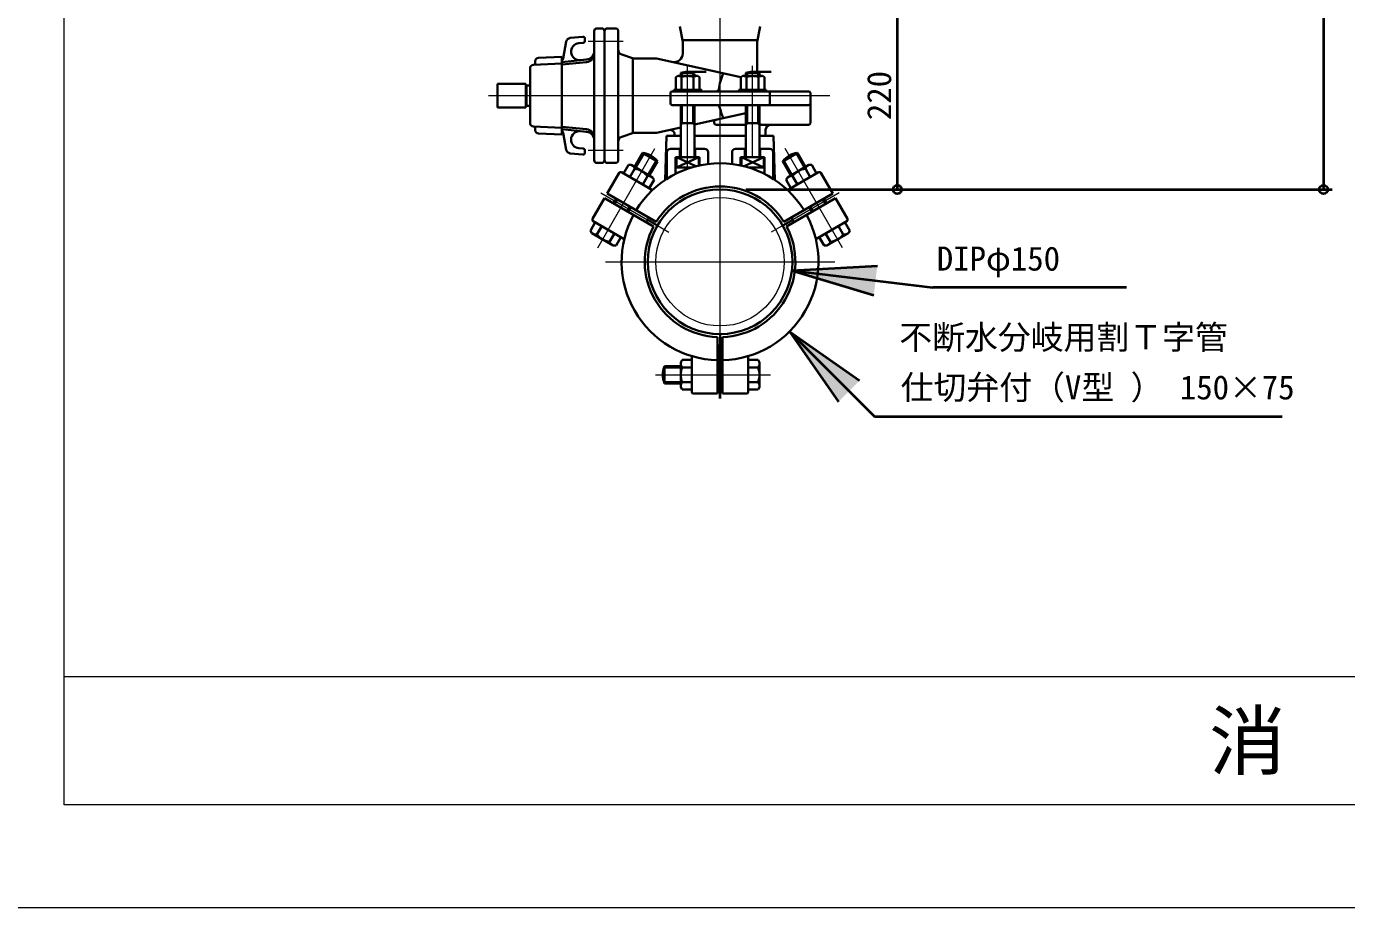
# Model space of a CAD drawing. Units: millimetres at full size, sheet at 1:20; details may follow other scales. Extents: x -5778 to 5792, y -3160 to 3160.
# Drawn here: x -4245 to -2703, y -920 to 110 of the extents above; entities that cross this region are included whole.
import ezdxf
from ezdxf.enums import TextEntityAlignment as Align

# ---------------------------------------------------------------- set-up
doc = ezdxf.new("R2010")
doc.units = ezdxf.units.MM
doc.header["$LTSCALE"] = 20
doc.header["$PDMODE"] = 32
doc.header["$PDSIZE"] = 10
doc.linetypes.add('CHAIN1', pattern=[8, 5, -1, 1, -1])
for name, color, linetype, lineweight in [('0-3_CENTER', 1, 'CHAIN1', 40), ('0-7_TEMP01', 3, 'Continuous', 18), ('0-8_T字管', 6, 'Continuous', 35), ('0-A_細線', 7, 'Continuous', 9), ('0-C_図面標題', 3, 'Continuous', 18), ('0-D_図面枠', 3, 'Continuous', 18), ('0-E_寸法', 1, 'Continuous', 40)]:
    doc.layers.add(name, color=color, linetype=linetype, lineweight=lineweight)
doc.styles.add('ＭＳ ゴシック', font='')
doc.styles.get('ＭＳ ゴシック').set_extended_font_data('MS Gothic')

msp = doc.modelspace()

# ---------------------------------------------------------------- linework, layer by layer
at = {"layer": '0-3_CENTER'}
msp.add_line((-3434.82, -325.06), (-3434.82, -263.34), dxfattribs=at)
at = {"layer": '0-7_TEMP01'}
for p, q in [((-3434.82, -249.84), (-3434.82, 158.81)), ((-3588.85, 92.16), (-3548.18, 92.16)), ((-3472.82, -56.8), (-3472.82, 64.1)), ((-3396.82, -43.34), (-3396.82, 63.34)), ((-3705.26, 28.66), (-3306.58, 28.66)), ((-3588.85, -34.84), (-3548.18, -34.84)), ((-3577.8, -148.98), (-3510.87, -33.06)), ((-3291.85, -148.98), (-3358.77, -33.06)), ((-3574.07, -84.95), (-3519.69, -116.34)), ((-3295.57, -84.95), (-3349.95, -116.34)), ((-3508, -123.09), (-3494.52, -130.87)), ((-3361.64, -123.09), (-3375.12, -130.87)), ((-3568.78, -165.34), (-3300.86, -165.34)), ((-3510.29, -297.34), (-3375.86, -297.34)), ((-4321.03, -919.63), (1618.97, -919.63))]:
    msp.add_line(p, q, dxfattribs=at)
at = {"layer": '0-8_T字管'}
for p, q in [((-3481.76, 109.54), (-3478.32, 91.66)), ((-3387.88, 109.54), (-3391.32, 91.66)), ((-3595.01, 97.46), (-3610.01, 96.02)), ((-3592.82, 92.45), (-3592.82, 95.47)), ((-3581.82, 104.16), (-3581.82, -46.84)), ((-3572.82, 107.16), (-3578.82, 107.16)), ((-3569.82, 104.16), (-3569.82, -46.84)), ((-3566.82, 107.16), (-3556.82, 107.16)), ((-3553.82, 104.16), (-3553.82, -46.84)), ((-3478.32, 93.66), (-3391.32, 93.66)), ((-3618.11, 71.93), (-3614.45, 91.94)), ((-3594.63, 90.47), (-3599.86, 89.96)), ((-3478.32, 77.78), (-3478.32, 91.66)), ((-3391.32, 55.96), (-3391.32, 91.66)), ((-3652.98, 64.81), (-3619.82, 66.16)), ((-3650.82, 68.82), (-3650.82, 64.9)), ((-3646.98, 72.81), (-3619.82, 73.91)), ((-3619.82, -16.6), (-3619.82, 73.91)), ((-3590.86, 70.73), (-3619.82, 67.95)), ((-3590.86, 67.72), (-3619.82, 64.94)), ((-3590.86, 70.73), (-3597.95, 70.05)), ((-3549.72, 76.79), (-3535.82, 72.16)), ((-3536.82, -14.84), (-3536.82, 72.16)), ((-3535.82, 72.16), (-3509.17, 72.16)), ((-3410.68, 50.32), (-3509.17, 72.16)), ((-3656.82, -3.5), (-3656.82, 60.81)), ((-3486.68, 50.3), (-3484.32, 51.66)), ((-3486.68, 35.66), (-3486.68, 50.3)), ((-3484.32, 51.66), (-3461.32, 51.66)), ((-3480.82, 55.16), (-3464.82, 55.16)), ((-3480.82, 51.66), (-3480.82, 55.16)), ((-3479.75, 50.3), (-3479.75, 35.66)), ((-3479.32, 51.66), (-3479.32, 55.16)), ((-3472.82, 56.66), (-3451.18, 56.66)), ((-3466.32, 51.66), (-3466.32, 55.16)), ((-3465.89, 35.66), (-3465.89, 50.3)), ((-3464.82, 51.66), (-3464.82, 54.24)), ((-3461.32, 51.66), (-3458.97, 50.3)), ((-3458.97, 50.3), (-3458.97, 35.66)), ((-3410.68, 50.3), (-3408.32, 51.66)), ((-3410.68, 35.66), (-3410.68, 50.3)), ((-3408.32, 51.66), (-3385.32, 51.66)), ((-3404.82, 55.16), (-3388.82, 55.16)), ((-3404.82, 51.66), (-3404.82, 55.16)), ((-3403.75, 50.3), (-3403.75, 35.66)), ((-3403.32, 51.66), (-3403.32, 55.16)), ((-3396.82, 56.66), (-3375.18, 56.66)), ((-3390.32, 51.66), (-3390.32, 55.16)), ((-3389.89, 35.66), (-3389.89, 50.3)), ((-3388.82, 51.66), (-3388.82, 55.16)), ((-3385.32, 51.66), (-3382.97, 50.3)), ((-3382.97, 50.3), (-3382.97, 35.66)), ((-3694.82, 42.41), (-3661.82, 42.41)), ((-3694.82, 42.41), (-3694.82, 14.91)), ((-3661.82, 14.91), (-3661.82, 42.41)), ((-3661.02, 40.66), (-3661.82, 40.2)), ((-3661.02, 40.66), (-3661.02, 16.66)), ((-3492.82, 19.66), (-3492.82, 31.66)), ((-3490.82, 33.66), (-3331.32, 33.66)), ((-3488.82, 33.66), (-3488.82, 35.66)), ((-3412.82, 35.66), (-3380.82, 35.66)), ((-3412.82, 33.66), (-3412.82, 35.66)), ((-3380.82, 33.66), (-3380.82, 35.66)), ((-3376.82, 17.66), (-3376.82, 33.66)), ((-3329.32, -3.34), (-3329.32, 31.66)), ((-3569.82, 28.66), (-3569.82, -46.84)), ((-3490.82, 17.66), (-3396.82, 17.66)), ((-3480.82, -43.34), (-3480.82, 17.66)), ((-3479.32, -3.34), (-3479.32, 17.66)), ((-3466.32, -3.34), (-3466.32, 17.66)), ((-3464.82, -43.34), (-3464.82, 17.66)), ((-3404.82, -43.34), (-3404.82, 17.66)), ((-3403.32, -3.34), (-3403.32, 17.66)), ((-3396.82, 17.66), (-3331.32, 17.66)), ((-3390.32, -3.34), (-3390.32, 17.66)), ((-3388.82, -43.34), (-3388.82, 17.66)), ((-3694.82, 14.91), (-3661.82, 14.91)), ((-3404.82, 8.29), (-3464.82, -5.01)), ((-3652.98, -7.5), (-3619.82, -8.84)), ((-3650.82, -11.5), (-3650.82, -7.58)), ((-3590.86, -10.41), (-3619.82, -7.62)), ((-3590.86, -13.42), (-3619.82, -10.63)), ((-3618.11, -14.62), (-3614.45, -34.62)), ((-3549.72, -19.48), (-3535.82, -14.84)), ((-3536.82, -14.84), (-3509.17, -14.84)), ((-3480.82, -8.56), (-3509.17, -14.84)), ((-3479.32, -3.34), (-3480.82, -5.94)), ((-3480.82, -3.34), (-3464.82, -3.34)), ((-3466.32, -3.34), (-3464.82, -5.94)), ((-3438.92, -5.34), (-3404.82, -5.34)), ((-3403.32, -3.34), (-3404.82, -5.94)), ((-3388.82, -3.34), (-3404.82, -3.34)), ((-3390.32, -3.34), (-3388.82, -5.94)), ((-3388.82, -5.34), (-3331.32, -5.34)), ((-3381.57, -18.34), (-3381.57, -11.34)), ((-3646.98, -15.5), (-3619.82, -16.6)), ((-3581.82, -44.84), (-3581.82, -24.84)), ((-3553.82, -24.84), (-3553.82, -44.84)), ((-3498.96, -69.89), (-3497.32, -18.34)), ((-3480.82, -18.34), (-3497.32, -18.34)), ((-3488.07, -18.34), (-3488.07, -16.4)), ((-3404.82, -18.34), (-3464.82, -18.34)), ((-3372.32, -18.34), (-3388.82, -18.34)), ((-3370.68, -69.89), (-3372.32, -18.34)), ((-3595.01, -40.14), (-3610.01, -38.7)), ((-3594.63, -33.15), (-3599.86, -32.64)), ((-3592.82, -35.14), (-3592.82, -38.16)), ((-3525.3, -38.05), (-3534.79, -54.5)), ((-3523.99, -38.8), (-3533.49, -55.26)), ((-3525.3, -38.05), (-3507.97, -48.05)), ((-3496.82, -68.48), (-3496.82, -37.34)), ((-3492.82, -33.34), (-3480.82, -33.34)), ((-3486.82, -43.34), (-3458.82, -43.34)), ((-3486.82, -43.34), (-3486.82, -61.34)), ((-3485.82, -55.34), (-3459.82, -43.34)), ((-3485.82, -43.34), (-3463.03, -53.86)), ((-3485.82, -55.34), (-3485.82, -43.34)), ((-3481.82, -43.34), (-3481.82, -33.34)), ((-3464.82, -33.34), (-3452.82, -33.34)), ((-3463.82, -43.34), (-3463.82, -33.34)), ((-3459.82, -53.09), (-3459.82, -43.34)), ((-3458.82, -43.34), (-3458.82, -52.88)), ((-3448.82, -51.2), (-3448.82, -37.34)), ((-3420.82, -51.2), (-3420.82, -37.34)), ((-3404.82, -33.34), (-3416.82, -33.34)), ((-3382.82, -43.34), (-3410.82, -43.34)), ((-3410.82, -43.34), (-3410.82, -52.88)), ((-3409.82, -43.34), (-3383.82, -55.34)), ((-3409.82, -53.09), (-3409.82, -43.34)), ((-3406.6, -53.86), (-3383.82, -43.34)), ((-3405.82, -43.34), (-3405.82, -33.34)), ((-3376.82, -33.34), (-3388.82, -33.34)), ((-3387.82, -43.34), (-3387.82, -33.34)), ((-3383.82, -55.34), (-3383.82, -43.34)), ((-3382.82, -43.34), (-3382.82, -61.34)), ((-3372.82, -68.48), (-3372.82, -37.34)), ((-3345.64, -38.8), (-3336.14, -55.26)), ((-3344.34, -38.05), (-3334.85, -54.5)), ((-3572.82, -49.84), (-3578.82, -49.84)), ((-3566.82, -49.84), (-3556.82, -49.84)), ((-3566.69, -85.75), (-3552.69, -61.49)), ((-3549.95, -60.77), (-3513.72, -81.68)), ((-3547.63, -62.1), (-3541.95, -52.25)), ((-3541.95, -52.25), (-3538.7, -52.25)), ((-3534.45, -56.59), (-3540.14, -66.44)), ((-3538.7, -52.25), (-3513.58, -66.75)), ((-3509.28, -47.3), (-3518.78, -63.75)), ((-3507.97, -48.05), (-3517.48, -64.5)), ((-3486.82, -61.34), (-3483.9, -61.34)), ((-3485.82, -55.34), (-3468.36, -55.34)), ((-3401.28, -55.34), (-3383.82, -55.34)), ((-3382.82, -61.34), (-3385.74, -61.34)), ((-3360.37, -47.3), (-3350.86, -63.75)), ((-3330.94, -52.25), (-3356.06, -66.75)), ((-3319.68, -60.77), (-3355.91, -81.68)), ((-3335.19, -56.59), (-3329.51, -66.44)), ((-3327.69, -52.25), (-3330.94, -52.25)), ((-3322.01, -62.1), (-3327.69, -52.25)), ((-3302.95, -85.75), (-3316.95, -61.49)), ((-3525.14, -75.09), (-3519.45, -65.25)), ((-3511.95, -69.57), (-3517.64, -79.42)), ((-3513.58, -66.75), (-3511.95, -69.57)), ((-3356.06, -66.75), (-3357.69, -69.57)), ((-3357.69, -69.57), (-3352, -79.42)), ((-3344.51, -75.09), (-3350.19, -65.25)), ((-3569.69, -90.94), (-3583.69, -115.19)), ((-3569.69, -90.94), (-3512.49, -123.97)), ((-3566.69, -85.75), (-3509.49, -118.77)), ((-3556.3, -91.75), (-3559.3, -96.94)), ((-3557.99, -97.69), (-3554.99, -92.5)), ((-3302.95, -85.75), (-3360.16, -118.77)), ((-3299.95, -90.94), (-3357.16, -123.97)), ((-3311.64, -97.69), (-3314.65, -92.5)), ((-3313.35, -91.75), (-3310.35, -96.94)), ((-3299.95, -90.94), (-3285.95, -115.19)), ((-3543.27, -106.19), (-3540.27, -100.99)), ((-3538.97, -101.75), (-3541.97, -106.94)), ((-3330.66, -101.75), (-3327.66, -106.94)), ((-3326.36, -106.19), (-3329.37, -100.99)), ((-3580.64, -119.26), (-3586.32, -129.11)), ((-3582.95, -117.92), (-3546.73, -138.84)), ((-3519.69, -116.34), (-3508, -123.09)), ((-3349.95, -116.34), (-3361.64, -123.09)), ((-3286.68, -117.92), (-3322.91, -138.84)), ((-3289.01, -119.26), (-3283.32, -129.11)), ((-3586.32, -129.11), (-3584.69, -131.93)), ((-3584.69, -131.93), (-3559.58, -146.43)), ((-3578.82, -133.44), (-3573.13, -123.59)), ((-3558.13, -132.25), (-3563.82, -142.1)), ((-3556.32, -146.43), (-3550.63, -136.58)), ((-3313.32, -146.43), (-3319, -136.58)), ((-3311.5, -132.25), (-3305.82, -142.1)), ((-3284.94, -131.93), (-3310.06, -146.43)), ((-3290.82, -133.44), (-3296.5, -123.59)), ((-3283.32, -129.11), (-3284.94, -131.93)), ((-3559.58, -146.43), (-3556.32, -146.43)), ((-3310.06, -146.43), (-3313.32, -146.43)), ((-3437.82, -319.34), (-3437.82, -253.29)), ((-3434.82, -263.34), (-3434.82, -249.84)), ((-3431.82, -319.34), (-3431.82, -253.29)), ((-3467.82, -317.34), (-3467.82, -275.51)), ((-3401.82, -317.34), (-3401.82, -275.51)), ((-3499.82, -287.34), (-3480.82, -287.34)), ((-3499.82, -307.34), (-3499.82, -287.34)), ((-3499.82, -288.84), (-3480.82, -288.84)), ((-3480.82, -282.84), (-3479.19, -280.02)), ((-3480.82, -311.84), (-3480.82, -282.84)), ((-3479.19, -280.02), (-3467.82, -280.02)), ((-3467.82, -288.68), (-3479.19, -288.68)), ((-3437.82, -287.34), (-3431.82, -287.34)), ((-3431.82, -288.84), (-3437.82, -288.84)), ((-3390.45, -280.02), (-3401.82, -280.02)), ((-3401.82, -288.68), (-3390.45, -288.68)), ((-3388.82, -282.84), (-3390.45, -280.02)), ((-3388.82, -311.84), (-3388.82, -282.84)), ((-3499.82, -305.84), (-3480.82, -305.84)), ((-3499.82, -307.34), (-3480.82, -307.34)), ((-3479.19, -306), (-3467.82, -306)), ((-3431.82, -305.84), (-3437.82, -305.84)), ((-3437.82, -307.34), (-3431.82, -307.34)), ((-3390.45, -306), (-3401.82, -306)), ((-3479.19, -314.67), (-3480.82, -311.84)), ((-3467.82, -314.67), (-3479.19, -314.67)), ((-3437.82, -319.34), (-3465.82, -319.34)), ((-3431.82, -319.34), (-3403.82, -319.34)), ((-3401.82, -314.67), (-3390.45, -314.67)), ((-3390.45, -314.67), (-3388.82, -311.84))]:
    msp.add_line(p, q, dxfattribs=at)
for points in [[(-3656.82, 40.66), (-3661.02, 40.66), (-3661.82, 40.2)], [(-3456.82, 33.66), (-3456.82, 35.66), (-3488.82, 35.66)], [(-3656.82, 16.66), (-3661.02, 16.66), (-3661.82, 17.12)], [(-3344.34, -38.05), (-3361.66, -48.05), (-3352.16, -64.5)]]:
    msp.add_lwpolyline(points, dxfattribs=at)
msp.add_circle((-3434.82, -165.34), 84.5, dxfattribs=at)
for centre, radius, start, end in [((-3609.52, 91.04), 5, 95.5, 169.621), ((-3594.82, 95.47), 2, 0, 95.5), ((-3578.82, 104.16), 3, 90, 180), ((-3572.82, 104.16), 3, 0, 90), ((-3566.82, 104.16), 3, 90, 180), ((-3556.82, 104.16), 3, 0, 90), ((-3598.9, 80.01), 10, 95.5, 275.5), ((-3594.82, 92.45), 2, 275.5, 0), ((-3591.82, 80.69), 10, 275.5, 0), ((-3591.82, 77.68), 10, 275.5, 0), ((-3547.82, 82.48), 6, 180, 251.565), ((-3488.32, 77.78), 10, 257.5, 0), ((-3652.82, 60.81), 4, 92.321, 180), ((-3646.82, 68.82), 4, 92.321, 180), ((-3623.03, 72.83), 5, 309.889, 349.621), ((-3483.21, 46.57), 5.09, 47.117, 90), ((-3472.82, 34.58), 22.09, 68.761, 111.239), ((-3472.82, 33.34), 18.32, 67.781, 112.219), ((-3462.43, 46.57), 5.09, 90, 132.883), ((-3376.82, 28.66), 60, 154.179, 172.705), ((-3407.21, 46.57), 5.09, 47.117, 90), ((-3396.82, 34.58), 22.09, 68.761, 111.239), ((-3396.82, 33.34), 18.32, 67.781, 112.219), ((-3386.43, 46.57), 5.09, 90, 132.883), ((-3490.82, 31.66), 2, 90, 180), ((-3439.31, 36.66), 3, 270, 352.705), ((-3331.32, 31.66), 2, 0, 90), ((-3490.82, 19.66), 2, 180, 270), ((-3438.24, 14.66), 3, 12.84, 90), ((-3385.32, 11.66), 6, 90, 125.685), ((-3331.32, 19.66), 2, 270, 0), ((-3438.92, -2.34), 3, 102.5, 270), ((-3376.82, 28.66), 60, 192.84, 205.821), ((-3652.82, -3.5), 4, 180, 267.679), ((-3646.82, -11.5), 4, 180, 267.679), ((-3623.03, -15.52), 5, 10.379, 50.111), ((-3598.9, -22.69), 10, 90, 264.5), ((-3591.82, -20.37), 10, 0, 84.5), ((-3591.82, -23.38), 10, 0, 84.5), ((-3493.07, -16.4), 5, 0, 102.5), ((-3385.32, 0.66), 6, 234.315, 270), ((-3375.57, -11.34), 6, 90, 180), ((-3331.32, -3.34), 2, 270, 0), ((-3547.82, -25.16), 6, 108.435, 180), ((-3609.52, -33.73), 5, 190.379, 264.5), ((-3594.82, -38.16), 2, 264.5, 0), ((-3594.82, -35.14), 2, 0, 84.5), ((-3528.63, -63.83), 26, 37.38, 82.62), ((-3492.82, -37.34), 4, 90, 180), ((-3452.82, -37.34), 4, 0, 90), ((-3416.82, -37.34), 4, 90, 180), ((-3376.82, -37.34), 4, 0, 90), ((-3341.01, -63.83), 26, 97.38, 142.62), ((-3578.82, -46.84), 3, 180, 270), ((-3572.82, -46.84), 3, 270, 0), ((-3566.82, -46.84), 3, 180, 270), ((-3556.82, -46.84), 3, 270, 0), ((-3550.95, -62.5), 2, 60, 150), ((-3540.67, -58.7), 6.57, 18.781, 60), ((-3538.05, -80.16), 23.84, 38.702, 81.298), ((-3434.82, -165.34), 115, 31.495, 148.505), ((-3331.59, -80.16), 23.84, 98.702, 141.298), ((-3328.97, -58.7), 6.57, 120, 161.219), ((-3318.68, -62.5), 2, 30, 120), ((-3518.17, -71.69), 6.57, 60, 101.219), ((-3351.47, -71.69), 6.57, 78.781, 120), ((-3434.82, -165.34), 88, 31.954, 148.046), ((-3581.95, -116.19), 2, 150, 240), ((-3434.82, -165.34), 115, 151.495, 268.505), ((-3434.82, -165.34), 98, 148.246, 151.754), ((-3434.82, -165.34), 115, 271.495, 28.505), ((-3434.82, -165.34), 98, 28.246, 31.754), ((-3287.68, -116.19), 2, 300, 30), ((-3580.1, -126.99), 6.57, 240, 281.219), ((-3560.22, -118.53), 23.84, 218.702, 261.298), ((-3434.82, -165.34), 88, 151.954, 268.046), ((-3434.82, -165.34), 88, 271.954, 28.046), ((-3309.43, -118.53), 23.84, 278.702, 321.298), ((-3289.54, -126.99), 6.57, 258.781, 300), ((-3557.6, -139.99), 6.57, 198.781, 240), ((-3312.04, -139.99), 6.57, 300, 341.219), ((-3434.82, -165.34), 98, 268.246, 271.754), ((-3475.82, -297.34), 26, 157.38, 202.62), ((-3474.25, -284.35), 6.57, 180, 221.219), ((-3456.97, -297.34), 23.84, 158.702, 201.298), ((-3395.39, -284.35), 6.57, 318.781, 0), ((-3412.66, -297.34), 23.84, 338.702, 21.298), ((-3474.25, -310.33), 6.57, 138.781, 180), ((-3395.39, -310.33), 6.57, 0, 41.219), ((-3465.82, -317.34), 2, 180, 270), ((-3403.82, -317.34), 2, 270, 0)]:
    msp.add_arc(centre, radius, start, end, dxfattribs=at)
at = {"layer": '0-A_細線'}
for radius in [84.5, 75]:
    msp.add_circle((-3434.82, -165.34), radius, dxfattribs=at)
at = {"layer": '0-C_図面標題'}
msp.add_line((-4201.03, -649.63), (1498.97, -649.63), dxfattribs=at)
at = {"layer": '0-D_図面枠'}
msp.add_lwpolyline([(-4201.03, 3040.37), (1498.97, 3040.37), (1498.97, -799.63), (-4201.03, -799.63)], close=True, dxfattribs=at)
at = {"layer": '0-E_寸法'}
for p, q in [((-2729.84, 919.16), (-2729.84, -80.84)), ((-3227.74, 138.66), (-3227.74, -80.84)), ((-3404.82, -80.84), (-2719.84, -80.84)), ((-3404.82, -80.84), (-3217.74, -80.84)), ((-3350.93, -175.47), (-3251.08, -170.05)), ((-3350.93, -175.47), (-3255.24, -204.53)), ((-3350.93, -175.47), (-3186.29, -195.37)), ((-2959.99, -195.37), (-3186.29, -195.37)), ((-3353.82, -246.97), (-3254.53, -345.94)), ((-3353.82, -246.97), (-3271.81, -304.2)), ((-3353.82, -246.97), (-3296.33, -328.8)), ((-3254.53, -345.94), (-2778.16, -345.94))]:
    msp.add_line(p, q, dxfattribs=at)
for p in [(-3227.74, -80.84), (-2729.84, -80.84)]:
    msp.add_point(p, dxfattribs=at)
for points in [[(-3251.08, -170.05), (-3255.24, -204.53), (-3350.93, -175.47)], [(-3271.81, -304.2), (-3296.33, -328.8), (-3353.82, -246.97)]]:
    msp.add_solid(points, dxfattribs=at)

# ---------------------------------------------------------------- texts
at = {"layer": '0-C_図面標題', "style": 'ＭＳ ゴシック'}
msp.add_text('消\u3000火\u3000栓\u3000室\u3000標\u3000準\u3000図\u3000０４\u3000（配水管径φ１５０）', height=65.69, dxfattribs=at).set_placement((-2863.51, -777.49), align=Align.BOTTOM_LEFT)
at = {"layer": '0-E_寸法', "style": 'ＭＳ ゴシック'}
msp.add_text('220', height=28.15, rotation=90, dxfattribs=at).set_placement((-3226.52, 0.11), align=Align.BOTTOM_LEFT)
for s, p in [('DIPφ150', (-3181.62, -184.13)), ('不断水分岐用割Ｔ字管', (-3225.5, -275.99)), ('仕切弁付（V型 ） 150×75', (-3223.87, -334.56))]:
    msp.add_text(s, height=28.15, dxfattribs=at).set_placement(p, align=Align.BOTTOM_LEFT)

doc.saveas('drawing.dxf')
